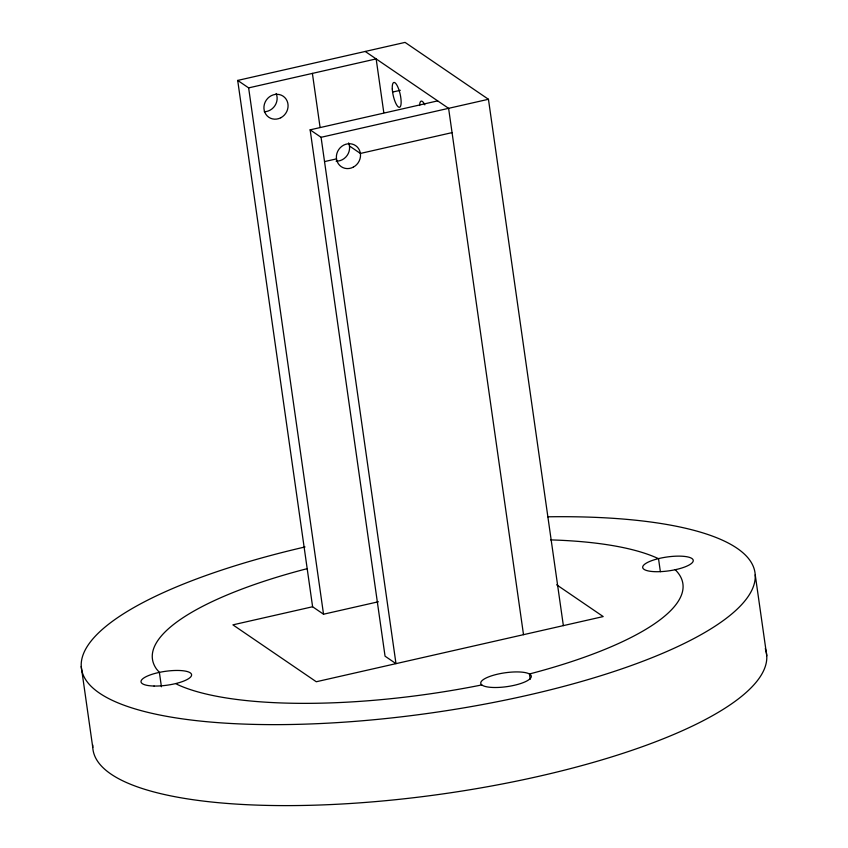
<?xml version="1.0" encoding="UTF-8"?>
<svg xmlns="http://www.w3.org/2000/svg" width="848" height="848" viewBox="0 0 848 848"><rect width="100%" height="100%" fill="white"/><g stroke="black" fill="none" stroke-linecap="round" stroke-linejoin="round"><path stroke-width="1.27" d="M307.368 568.648L303.648 569.58A267.894 73.394 -8.1 0 0 156.647 669.21L159.382 672.379L161.427 686.753M378.378 601.762L323.533 614.217L312.605 606.755L237.694 80.422L405.068 42.4L488.448 99.28L563.358 625.623M237.694 80.422L248.634 87.885L376.152 58.915L383.794 112.593M392.592 92.061L400.309 90.312M310.145 129.839L321.074 137.302L395.984 663.645L385.056 656.182L310.145 129.839L437.663 100.88M321.074 137.302L488.448 99.28M324.53 161.597L336.486 158.883M452.058 132.627L360.4 153.446L349.461 145.994M312.605 606.755L232.903 624.859L316.283 681.75L603.214 616.57L556.648 584.802M481.717 684.845L482.109 685.152A25.514 6.985 -8.1 0 0 524.785 681.972A25.514 6.985 -8.1 0 0 511.736 672.093A25.514 6.985 -8.1 0 0 481.717 684.845L479.374 685.417A267.894 73.394 -8.1 0 1 177.995 684.802L175.759 683.552M365.212 51.452L448.603 108.332L523.513 634.675M675.167 569.739L675.814 570.333A267.894 73.394 -8.1 0 1 531.696 673.386L529.47 674.001L530.212 679.227M755.229 574.838L766.762 655.811M660.369 571.679L658.514 558.62L657.348 558.154A267.894 73.394 -8.1 0 0 550.606 539.89M312.393 73.394L320.035 127.083M248.634 87.885L323.533 614.217M81.238 666.486L92.771 747.47M765.288 648.635A340.175 93.195 -8.1 0 1 444.066 793.739A340.175 93.195 -8.1 0 1 92.739 745.01M547.787 516.803A340.175 93.195 -8.1 0 1 681.898 644.597A340.175 93.195 -8.1 0 1 144.012 711.398A340.175 93.195 -8.1 0 1 305.036 546.949M419.601 105.502A12.752 3.53 77.2 0 1 424.816 104.845M276.162 93.513A12.752 11.755 -55.7 0 1 264.269 111.724M348.613 142.941A12.752 11.755 -55.7 0 1 336.084 161.141M676.153 569.517L674.891 569.792A25.514 6.985 -8.1 0 1 643.335 565.563A25.514 6.985 -8.1 0 1 684.887 556.458A25.514 6.985 -8.1 0 1 676.153 569.517M154.039 686.032A25.514 6.985 -8.1 0 0 191.595 674.817A25.514 6.985 -8.1 0 0 153.329 673.906A25.514 6.985 -8.1 0 0 154.039 686.032M392.285 89.019A12.752 3.53 77.2 0 0 399.429 107.314A12.752 3.53 77.2 0 0 398.369 88.256A12.752 3.53 77.2 0 0 392.285 89.019M280.762 117.777A12.752 11.755 -55.7 0 0 283.232 96.237A12.752 11.755 -55.7 0 0 264.004 106.223A12.752 11.755 -55.7 0 0 280.762 117.777M353.213 167.194A12.752 11.755 -55.7 0 0 355.672 145.655A12.752 11.755 -55.7 0 0 336.455 155.64A12.752 11.755 -55.7 0 0 353.213 167.194"/></g></svg>
